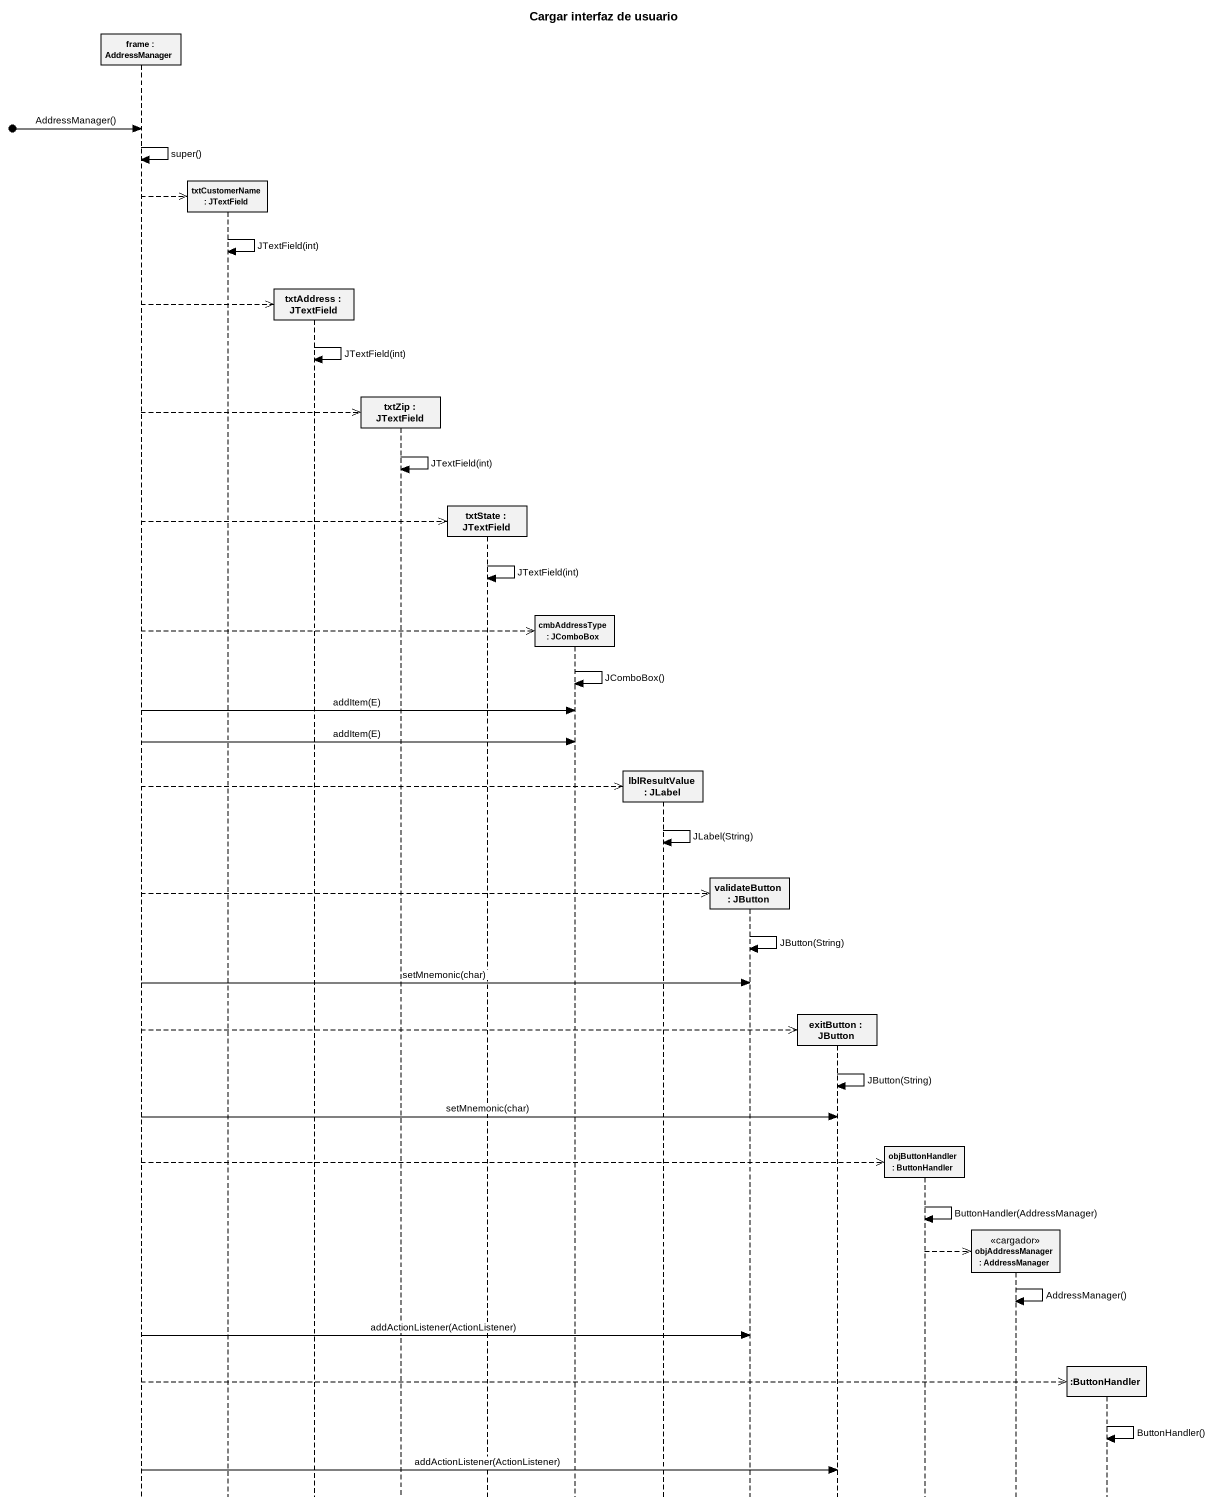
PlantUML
@startuml
title Cargar interfaz de usuario
hide footbox
participant "frame : AddressManager" as frame_
participant "txtCustomerName : JTextField" as txtCustomerName
participant "txtAddress : JTextField" as txtAddress
participant "txtZip : JTextField" as txtZip
participant "txtState : JTextField" as txtState
participant "cmbAddressType : JComboBox" as cmbAddressType
participant "lblResultValue : JLabel" as lblResultValue
participant "validateButton : JButton" as validateButton
participant "exitButton : JButton" as exitButton
participant "objButtonHandler : ButtonHandler" as objButtonHandler
participant "objAddressManager : AddressManager" as objAddressManager <<cargador>>
participant ":ButtonHandler" as ButtonHandler

[o-> frame_ : AddressManager()
frame_ -> frame_ : super()
frame_ -->> txtCustomerName **
txtCustomerName -> txtCustomerName : JTextField(int)
frame_ -->> txtAddress **
txtAddress -> txtAddress : JTextField(int)
frame_ -->> txtZip **
txtZip -> txtZip : JTextField(int)
frame_ -->> txtState **
txtState -> txtState : JTextField(int)
frame_ -->> cmbAddressType **
cmbAddressType -> cmbAddressType : JComboBox()
frame_ -> cmbAddressType : addItem(E)
frame_ -> cmbAddressType : addItem(E)
frame_ -->> lblResultValue **
lblResultValue -> lblResultValue : JLabel(String)
frame_ -->> validateButton **
validateButton -> validateButton : JButton(String)
frame_ -> validateButton : setMnemonic(char)
frame_ -->> exitButton **
exitButton -> exitButton : JButton(String)
frame_ -> exitButton : setMnemonic(char)
frame_ -->> objButtonHandler **
objButtonHandler -> objButtonHandler : ButtonHandler(AddressManager)
objButtonHandler -->> objAddressManager **
objAddressManager -> objAddressManager : AddressManager()
frame_ -> validateButton : addActionListener(ActionListener)
frame_ -->> ButtonHandler **
ButtonHandler -> ButtonHandler : ButtonHandler()
frame_ -> exitButton : addActionListener(ActionListener)
@enduml
